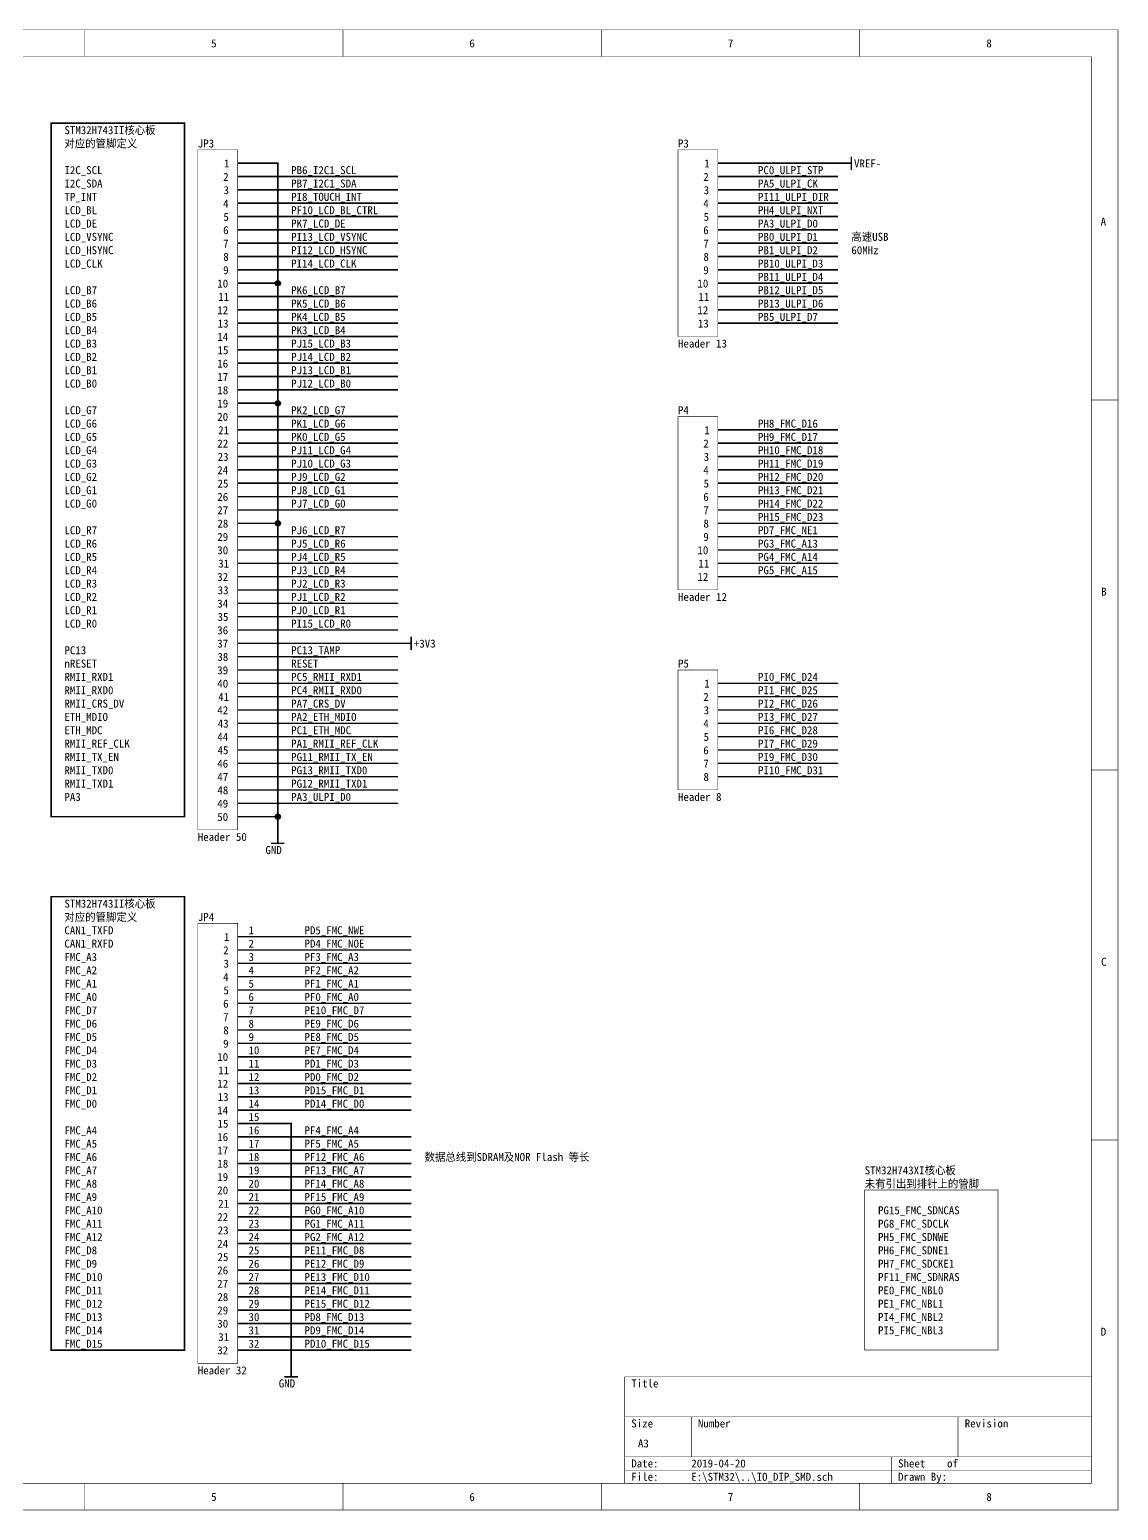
# Model space of a CAD drawing. Header units: millimetres. Extents: x 0 to 15.5, y 0 to 11.1.
# Drawn here: x 7.34 to 15.5, y 0 to 11.1 of the extents above; entities that cross this region are included whole.
import ezdxf

# ---------------------------------------------------------------- set-up
doc = ezdxf.new("R2010")
doc.units = ezdxf.units.MM
doc.header["$MEASUREMENT"] = 0
doc.layers.add('Sheet', color=255, linetype='Continuous')

msp = doc.modelspace()

# ---------------------------------------------------------------- linework, layer by layer
at = {"layer": 'Sheet'}
for points, const_width in [([(0, 11.1), (15.499, 11.1), (15.499, 0.001), (0, 0.001), (0, 11.1)], 0.0039), ([(7.75, 10.9), (7.75, 11.1)], 0.0039), ([(9.688, 10.9), (9.688, 11.1)], 0.0039), ([(11.625, 10.9), (11.625, 11.1)], 0.0039), ([(13.562, 10.9), (13.562, 11.1)], 0.0039), ([(0.2, 10.9), (15.299, 10.9), (15.299, 0.201), (0.2, 0.201), (0.2, 10.9)], 0.0039), ([(7.5, 5.2), (7.5, 10.4), (8.5, 10.4), (8.5, 5.2), (7.5, 5.2)], 0.0118), ([(8.6, 10.2), (8.899, 10.2), (8.899, 5.101), (8.6, 5.101), (8.6, 10.2)], 0.0039), ([(8.9, 10.1), (9.1, 10.1)], 0.0118), ([(9.1, 10.1), (9.2, 10.1), (9.2, 5.1)], 0.0118), ([(12.2, 10.2), (12.499, 10.2), (12.499, 8.801), (12.2, 8.801), (12.2, 10.2)], 0.0039), ([(12.5, 10.1), (12.7, 10.1)], 0.0118), ([(13.4, 10.1), (12.7, 10.1)], 0.0118), ([(13.4, 10.1), (13.5, 10.1)], 0.0118), ([(13.5, 10.15), (13.5, 10.05)], 0.0118), ([(8.9, 10), (9.1, 10)], 0.0118), ([(10.1, 10), (9.1, 10)], 0.0118), ([(12.5, 10), (12.7, 10)], 0.0118), ([(13.4, 10), (12.7, 10)], 0.0118), ([(8.9, 9.9), (9.1, 9.9)], 0.0118), ([(10.1, 9.9), (9.1, 9.9)], 0.0118), ([(12.5, 9.9), (12.7, 9.9)], 0.0118), ([(13.4, 9.9), (12.7, 9.9)], 0.0118), ([(8.9, 9.8), (9.1, 9.8)], 0.0118), ([(10.1, 9.8), (9.1, 9.8)], 0.0118), ([(12.5, 9.8), (12.7, 9.8)], 0.0118), ([(13.4, 9.8), (12.7, 9.8)], 0.0118), ([(8.9, 9.7), (9.1, 9.7)], 0.0118), ([(10.1, 9.7), (9.1, 9.7)], 0.0118), ([(12.5, 9.7), (12.7, 9.7)], 0.0118), ([(13.4, 9.7), (12.7, 9.7)], 0.0118), ([(8.9, 9.6), (9.1, 9.6)], 0.0118), ([(10.1, 9.6), (9.1, 9.6)], 0.0118), ([(12.5, 9.6), (12.7, 9.6)], 0.0118), ([(13.4, 9.6), (12.7, 9.6)], 0.0118), ([(8.9, 9.5), (9.1, 9.5)], 0.0118), ([(10.1, 9.5), (9.1, 9.5)], 0.0118), ([(12.5, 9.5), (12.7, 9.5)], 0.0118), ([(13.4, 9.5), (12.7, 9.5)], 0.0118), ([(8.9, 9.4), (9.1, 9.4)], 0.0118), ([(10.1, 9.4), (9.1, 9.4)], 0.0118), ([(12.5, 9.4), (12.7, 9.4)], 0.0118), ([(13.4, 9.4), (12.7, 9.4)], 0.0118), ([(8.9, 9.3), (9.1, 9.3)], 0.0118), ([(10.1, 9.3), (9.1, 9.3)], 0.0118), ([(12.5, 9.3), (12.7, 9.3)], 0.0118), ([(13.4, 9.3), (12.7, 9.3)], 0.0118), ([(8.9, 9.2), (9.1, 9.2)], 0.0118), ([(8.9, 9.1), (9.1, 9.1)], 0.0118), ([(9.1, 9.2), (9.2, 9.2)], 0.0118), ([(10.1, 9.1), (9.1, 9.1)], 0.0118), ([(12.5, 9.2), (12.7, 9.2)], 0.0118), ([(12.5, 9.1), (12.7, 9.1)], 0.0118), ([(13.4, 9.2), (12.7, 9.2)], 0.0118), ([(13.4, 9.1), (12.7, 9.1)], 0.0118), ([(8.9, 9), (9.1, 9)], 0.0118), ([(10.1, 9), (9.1, 9)], 0.0118), ([(12.5, 9), (12.7, 9)], 0.0118), ([(13.4, 9), (12.7, 9)], 0.0118), ([(8.9, 8.9), (9.1, 8.9)], 0.0118), ([(10.1, 8.9), (9.1, 8.9)], 0.0118), ([(12.5, 8.9), (12.7, 8.9)], 0.0118), ([(13.4, 8.9), (12.7, 8.9)], 0.0118), ([(8.9, 8.8), (9.1, 8.8)], 0.0118), ([(10.1, 8.8), (9.1, 8.8)], 0.0118), ([(8.9, 8.7), (9.1, 8.7)], 0.0118), ([(10.1, 8.7), (9.1, 8.7)], 0.0118), ([(8.9, 8.6), (9.1, 8.6)], 0.0118), ([(10.1, 8.6), (9.1, 8.6)], 0.0118), ([(8.9, 8.5), (9.1, 8.5)], 0.0118), ([(10.1, 8.5), (9.1, 8.5)], 0.0118), ([(8.9, 8.4), (9.1, 8.4)], 0.0118), ([(10.1, 8.4), (9.1, 8.4)], 0.0118), ([(8.9, 8.3), (9.1, 8.3)], 0.0118), ([(9.1, 8.3), (9.2, 8.3)], 0.0118), ([(15.3, 8.325), (15.5, 8.325)], 0.0039), ([(8.9, 8.2), (9.1, 8.2)], 0.0118), ([(8.9, 8.1), (9.1, 8.1)], 0.0118), ([(10.1, 8.2), (9.1, 8.2)], 0.0118), ([(10.1, 8.1), (9.1, 8.1)], 0.0118), ([(12.2, 8.2), (12.499, 8.2), (12.499, 6.901), (12.2, 6.901), (12.2, 8.2)], 0.0039), ([(12.5, 8.1), (12.7, 8.1)], 0.0118), ([(13.4, 8.1), (12.7, 8.1)], 0.0118), ([(8.9, 8), (9.1, 8)], 0.0118), ([(10.1, 8), (9.1, 8)], 0.0118), ([(12.5, 8), (12.7, 8)], 0.0118), ([(13.4, 8), (12.7, 8)], 0.0118), ([(8.9, 7.9), (9.1, 7.9)], 0.0118), ([(10.1, 7.9), (9.1, 7.9)], 0.0118), ([(12.5, 7.9), (12.7, 7.9)], 0.0118), ([(13.4, 7.9), (12.7, 7.9)], 0.0118), ([(8.9, 7.8), (9.1, 7.8)], 0.0118), ([(10.1, 7.8), (9.1, 7.8)], 0.0118), ([(12.5, 7.8), (12.7, 7.8)], 0.0118), ([(13.4, 7.8), (12.7, 7.8)], 0.0118), ([(8.9, 7.7), (9.1, 7.7)], 0.0118), ([(10.1, 7.7), (9.1, 7.7)], 0.0118), ([(12.5, 7.7), (12.7, 7.7)], 0.0118), ([(13.4, 7.7), (12.7, 7.7)], 0.0118), ([(8.9, 7.6), (9.1, 7.6)], 0.0118), ([(10.1, 7.6), (9.1, 7.6)], 0.0118), ([(12.5, 7.6), (12.7, 7.6)], 0.0118), ([(13.4, 7.6), (12.7, 7.6)], 0.0118), ([(8.9, 7.5), (9.1, 7.5)], 0.0118), ([(10.1, 7.5), (9.1, 7.5)], 0.0118), ([(12.5, 7.5), (12.7, 7.5)], 0.0118), ([(13.4, 7.5), (12.7, 7.5)], 0.0118), ([(8.9, 7.4), (9.1, 7.4)], 0.0118), ([(9.1, 7.4), (9.2, 7.4)], 0.0118), ([(12.5, 7.4), (12.7, 7.4)], 0.0118), ([(13.4, 7.4), (12.7, 7.4)], 0.0118), ([(8.9, 7.3), (9.1, 7.3)], 0.0118), ([(10.1, 7.3), (9.1, 7.3)], 0.0118), ([(12.5, 7.3), (12.7, 7.3)], 0.0118), ([(13.4, 7.3), (12.7, 7.3)], 0.0118), ([(8.9, 7.2), (9.1, 7.2)], 0.0118), ([(10.1, 7.2), (9.1, 7.2)], 0.0118), ([(12.5, 7.2), (12.7, 7.2)], 0.0118), ([(13.4, 7.2), (12.7, 7.2)], 0.0118), ([(8.9, 7.1), (9.1, 7.1)], 0.0118), ([(8.9, 7), (9.1, 7)], 0.0118), ([(10.1, 7.1), (9.1, 7.1)], 0.0118), ([(10.1, 7), (9.1, 7)], 0.0118), ([(12.5, 7.1), (12.7, 7.1)], 0.0118), ([(12.5, 7), (12.7, 7)], 0.0118), ([(13.4, 7.1), (12.7, 7.1)], 0.0118), ([(13.4, 7), (12.7, 7)], 0.0118), ([(8.9, 6.9), (9.1, 6.9)], 0.0118), ([(10.1, 6.9), (9.1, 6.9)], 0.0118), ([(8.9, 6.8), (9.1, 6.8)], 0.0118), ([(10.1, 6.8), (9.1, 6.8)], 0.0118), ([(8.9, 6.7), (9.1, 6.7)], 0.0118), ([(10.1, 6.7), (9.1, 6.7)], 0.0118), ([(8.9, 6.6), (9.1, 6.6)], 0.0118), ([(10.1, 6.6), (9.1, 6.6)], 0.0118), ([(10.2, 6.55), (10.2, 6.45)], 0.0118), ([(8.9, 6.5), (9.1, 6.5)], 0.0118), ([(10.1, 6.5), (9.1, 6.5)], 0.0118), ([(10.1, 6.5), (10.2, 6.5)], 0.0118), ([(8.9, 6.4), (9.1, 6.4)], 0.0118), ([(10.1, 6.4), (9.1, 6.4)], 0.0118), ([(9.36, 6.398), (9.3, 6.398)], 0.0118), ([(9.41, 6.398), (9.358, 6.398)], 0.0118), ([(9.455, 6.398), (9.412, 6.398)], 0.0118), ([(9.512, 6.398), (9.46, 6.398)], 0.0118), ([(9.565, 6.398), (9.513, 6.398)], 0.0118), ([(8.9, 6.3), (9.1, 6.3)], 0.0118), ([(10.1, 6.3), (9.1, 6.3)], 0.0118), ([(12.2, 6.3), (12.499, 6.3), (12.499, 5.401), (12.2, 5.401), (12.2, 6.3)], 0.0039), ([(8.9, 6.2), (9.1, 6.2)], 0.0118), ([(10.1, 6.2), (9.1, 6.2)], 0.0118), ([(12.5, 6.2), (12.7, 6.2)], 0.0118), ([(13.4, 6.2), (12.7, 6.2)], 0.0118), ([(8.9, 6.1), (9.1, 6.1)], 0.0118), ([(8.9, 6), (9.1, 6)], 0.0118), ([(10.1, 6.1), (9.1, 6.1)], 0.0118), ([(10.1, 6), (9.1, 6)], 0.0118), ([(12.5, 6.1), (12.7, 6.1)], 0.0118), ([(12.5, 6), (12.7, 6)], 0.0118), ([(13.4, 6.1), (12.7, 6.1)], 0.0118), ([(13.4, 6), (12.7, 6)], 0.0118), ([(8.9, 5.9), (9.1, 5.9)], 0.0118), ([(10.1, 5.9), (9.1, 5.9)], 0.0118), ([(12.5, 5.9), (12.7, 5.9)], 0.0118), ([(13.4, 5.9), (12.7, 5.9)], 0.0118), ([(8.9, 5.8), (9.1, 5.8)], 0.0118), ([(10.1, 5.8), (9.1, 5.8)], 0.0118), ([(12.5, 5.8), (12.7, 5.8)], 0.0118), ([(13.4, 5.8), (12.7, 5.8)], 0.0118), ([(8.9, 5.7), (9.1, 5.7)], 0.0118), ([(10.1, 5.7), (9.1, 5.7)], 0.0118), ([(12.5, 5.7), (12.7, 5.7)], 0.0118), ([(13.4, 5.7), (12.7, 5.7)], 0.0118), ([(8.9, 5.6), (9.1, 5.6)], 0.0118), ([(10.1, 5.6), (9.1, 5.6)], 0.0118), ([(12.5, 5.6), (12.7, 5.6)], 0.0118), ([(13.4, 5.6), (12.7, 5.6)], 0.0118), ([(8.9, 5.5), (9.1, 5.5)], 0.0118), ([(10.1, 5.5), (9.1, 5.5)], 0.0118), ([(12.5, 5.5), (12.7, 5.5)], 0.0118), ([(13.4, 5.5), (12.7, 5.5)], 0.0118), ([(15.3, 5.55), (15.5, 5.55)], 0.0039), ([(8.9, 5.4), (9.1, 5.4)], 0.0118), ([(10.1, 5.4), (9.1, 5.4)], 0.0118), ([(8.9, 5.3), (9.1, 5.3)], 0.0118), ([(10.1, 5.3), (9.1, 5.3)], 0.0118), ([(8.9, 5.2), (9.1, 5.2)], 0.0118), ([(9.1, 5.2), (9.2, 5.2)], 0.0118), ([(9.15, 5), (9.25, 5)], 0.0118), ([(9.2, 5.1), (9.2, 5)], 0.0118), ([(7.5, 1.2), (7.5, 4.6), (8.5, 4.6), (8.5, 1.2), (7.5, 1.2)], 0.0118), ([(8.6, 4.4), (8.899, 4.4), (8.899, 1.101), (8.6, 1.101), (8.6, 4.4)], 0.0039), ([(8.9, 4.3), (9.2, 4.3)], 0.0118), ([(10.2, 4.3), (9.2, 4.3)], 0.0118), ([(8.9, 4.2), (9.2, 4.2)], 0.0118), ([(10.2, 4.2), (9.2, 4.2)], 0.0118), ([(8.9, 4.1), (9.2, 4.1)], 0.0118), ([(8.9, 4), (9.2, 4)], 0.0118), ([(10.2, 4.1), (9.2, 4.1)], 0.0118), ([(10.2, 4), (9.2, 4)], 0.0118), ([(8.9, 3.9), (9.2, 3.9)], 0.0118), ([(10.2, 3.9), (9.2, 3.9)], 0.0118), ([(8.9, 3.8), (9.2, 3.8)], 0.0118), ([(10.2, 3.8), (9.2, 3.8)], 0.0118), ([(8.9, 3.7), (9.2, 3.7)], 0.0118), ([(10.2, 3.7), (9.2, 3.7)], 0.0118), ([(8.9, 3.6), (9.2, 3.6)], 0.0118), ([(10.2, 3.6), (9.2, 3.6)], 0.0118), ([(8.9, 3.5), (9.2, 3.5)], 0.0118), ([(10.2, 3.5), (9.2, 3.5)], 0.0118), ([(8.9, 3.4), (9.2, 3.4)], 0.0118), ([(10.2, 3.4), (9.2, 3.4)], 0.0118), ([(8.9, 3.3), (9.2, 3.3)], 0.0118), ([(10.2, 3.3), (9.2, 3.3)], 0.0118), ([(8.9, 3.2), (9.2, 3.2)], 0.0118), ([(10.2, 3.2), (9.2, 3.2)], 0.0118), ([(8.9, 3.1), (9.2, 3.1)], 0.0118), ([(8.9, 3), (9.2, 3)], 0.0118), ([(10.2, 3.1), (9.2, 3.1)], 0.0118), ([(10.2, 3), (9.2, 3)], 0.0118), ([(8.9, 2.9), (9.2, 2.9)], 0.0118), ([(9.2, 2.9), (9.3, 2.9), (9.3, 1.1)], 0.0118), ([(8.9, 2.8), (9.2, 2.8)], 0.0118), ([(10.2, 2.8), (9.2, 2.8)], 0.0118), ([(15.3, 2.775), (15.5, 2.775)], 0.0039), ([(8.9, 2.7), (9.2, 2.7)], 0.0118), ([(10.2, 2.7), (9.2, 2.7)], 0.0118), ([(8.9, 2.6), (9.2, 2.6)], 0.0118), ([(10.2, 2.6), (9.2, 2.6)], 0.0118), ([(8.9, 2.5), (9.2, 2.5)], 0.0118), ([(10.2, 2.5), (9.2, 2.5)], 0.0118), ([(8.9, 2.4), (9.2, 2.4)], 0.0118), ([(10.2, 2.4), (9.2, 2.4)], 0.0118), ([(13.6, 2.4), (14.599, 2.4), (14.599, 1.201), (13.6, 1.201), (13.6, 2.4)], 0.0039), ([(8.9, 2.3), (9.2, 2.3)], 0.0118), ([(10.2, 2.3), (9.2, 2.3)], 0.0118), ([(8.9, 2.2), (9.2, 2.2)], 0.0118), ([(10.2, 2.2), (9.2, 2.2)], 0.0118), ([(8.9, 2.1), (9.2, 2.1)], 0.0118), ([(8.9, 2), (9.2, 2)], 0.0118), ([(10.2, 2.1), (9.2, 2.1)], 0.0118), ([(10.2, 2), (9.2, 2)], 0.0118), ([(8.9, 1.9), (9.2, 1.9)], 0.0118), ([(10.2, 1.9), (9.2, 1.9)], 0.0118), ([(8.9, 1.8), (9.2, 1.8)], 0.0118), ([(10.2, 1.8), (9.2, 1.8)], 0.0118), ([(8.9, 1.7), (9.2, 1.7)], 0.0118), ([(10.2, 1.7), (9.2, 1.7)], 0.0118), ([(8.9, 1.6), (9.2, 1.6)], 0.0118), ([(10.2, 1.6), (9.2, 1.6)], 0.0118), ([(8.9, 1.5), (9.2, 1.5)], 0.0118), ([(10.2, 1.5), (9.2, 1.5)], 0.0118), ([(8.9, 1.4), (9.2, 1.4)], 0.0118), ([(10.2, 1.4), (9.2, 1.4)], 0.0118), ([(8.9, 1.3), (9.2, 1.3)], 0.0118), ([(10.2, 1.3), (9.2, 1.3)], 0.0118), ([(8.9, 1.2), (9.2, 1.2)], 0.0118), ([(10.2, 1.2), (9.2, 1.2)], 0.0118), ([(9.25, 1), (9.35, 1)], 0.0118), ([(9.3, 1.1), (9.3, 1)], 0.0118), ([(11.8, 1), (15.3, 1)], 0.0039), ([(11.8, 0.2), (11.8, 1)], 0.0039), ([(11.8, 0.7), (15.3, 0.7)], 0.0039), ([(12.3, 0.4), (12.3, 0.7)], 0.0039), ([(14.3, 0.4), (14.3, 0.7)], 0.0039), ([(11.8, 0.4), (15.3, 0.4)], 0.0039), ([(13.8, 0.2), (13.8, 0.4)], 0.0039), ([(11.8, 0.3), (15.3, 0.3)], 0.0039), ([(7.75, 0.2), (7.75, 0)], 0.0039), ([(9.688, 0.2), (9.688, 0)], 0.0039), ([(11.625, 0.2), (11.625, 0)], 0.0039), ([(13.562, 0.2), (13.562, 0)], 0.0039)]:
    msp.add_lwpolyline(points, dxfattribs=dict(at, const_width=const_width))
at = {"layer": 'Sheet', "const_width": 0.02}
for points in [[(9.19, 9.2, 1), (9.21, 9.2, 1)], [(9.19, 8.3, 1), (9.21, 8.3, 1)], [(9.19, 7.4, 1), (9.21, 7.4, 1)], [(9.19, 5.2, 1), (9.21, 5.2, 1)]]:
    msp.add_lwpolyline(points, format="xyb", close=True, dxfattribs=at)
at = {"layer": 'Sheet'}
msp.add_circle((9.2, 7.4), 0.0196, dxfattribs=at)
msp.add_circle((9.2, 7.4), 0.0196, dxfattribs=at)
for centre, major_axis, ratio in [((9.2, 9.2), (0.0196, 0), 0.998678), ((9.2, 9.2), (0.0196, 0), 0.998678), ((9.2, 8.3), (0, 0.0196), 0.99999), ((9.2, 8.3), (0, 0.0196), 0.99999), ((9.2, 5.2), (0, 0.0196), 0.99999), ((9.2, 5.2), (0, 0.0196), 0.99999)]:
    msp.add_ellipse(centre, major_axis=major_axis, ratio=ratio, dxfattribs=at)

# ---------------------------------------------------------------- texts
for s, p in [('5', (8.7, 10.969)), ('6', (10.636, 10.969)), ('7', (12.574, 10.969)), ('8', (14.512, 10.969)), ('STM32H743II核心板', (7.6, 10.318)), ('对应的管脚定义', (7.6, 10.218)), ('JP3', (8.6, 10.218)), ('P3', (12.2, 10.218)), ('1', (8.797, 10.068)), ('1', (12.397, 10.068)), ('VREF-', (13.52, 10.068)), ('I2C_SCL', (7.6, 10.018)), ('2', (8.79, 9.968)), ('PB6_I2C1_SCL', (9.3, 10.018)), ('2', (12.39, 9.968)), ('PC0_ULPI_STP', (12.8, 10.018)), ('I2C_SDA', (7.6, 9.918)), ('3', (8.793, 9.868)), ('PB7_I2C1_SDA', (9.3, 9.918)), ('3', (12.393, 9.868)), ('PA5_ULPI_CK', (12.8, 9.918)), ('TP_INT', (7.6, 9.818)), ('LCD_BL', (7.6, 9.718)), ('4', (8.79, 9.768)), ('PI8_TOUCH_INT', (9.3, 9.818)), ('PF10_LCD_BL_CTRL', (9.3, 9.718)), ('4', (12.39, 9.768)), ('PI11_ULPI_DIR', (12.8, 9.818)), ('PH4_ULPI_NXT', (12.8, 9.718)), ('LCD_DE', (7.6, 9.618)), ('5', (8.792, 9.668)), ('PK7_LCD_DE', (9.3, 9.618)), ('5', (12.392, 9.668)), ('PA3_ULPI_D0', (12.8, 9.618)), ('A', (15.369, 9.633)), ('LCD_VSYNC', (7.6, 9.518)), ('6', (8.79, 9.568)), ('PI13_LCD_VSYNC', (9.3, 9.518)), ('6', (12.39, 9.568)), ('PB0_ULPI_D1', (12.8, 9.518)), ('高速USB', (13.5, 9.518)), ('LCD_HSYNC', (7.6, 9.418)), ('7', (8.79, 9.468)), ('PI12_LCD_HSYNC', (9.3, 9.418)), ('7', (12.39, 9.468)), ('PB1_ULPI_D2', (12.8, 9.418)), ('60MHz', (13.5, 9.418)), ('LCD_CLK', (7.6, 9.318)), ('9', (8.79, 9.268)), ('8', (8.791, 9.368)), ('PI14_LCD_CLK', (9.3, 9.318)), ('9', (12.39, 9.268)), ('8', (12.391, 9.368)), ('PB10_ULPI_D3', (12.8, 9.318)), ('10', (8.746, 9.168)), ('10', (12.346, 9.168)), ('PB11_ULPI_D4', (12.8, 9.218)), ('LCD_B7', (7.6, 9.118)), ('11', (8.753, 9.068)), ('PK6_LCD_B7', (9.3, 9.118)), ('11', (12.353, 9.068)), ('PB12_ULPI_D5', (12.8, 9.118)), ('LCD_B6', (7.6, 9.018)), ('12', (8.746, 8.968)), ('PK5_LCD_B6', (9.3, 9.018)), ('12', (12.346, 8.968)), ('PB13_ULPI_D6', (12.8, 9.018)), ('LCD_B5', (7.6, 8.918)), ('13', (8.749, 8.868)), ('PK4_LCD_B5', (9.3, 8.918)), ('13', (12.349, 8.868)), ('PB5_ULPI_D7', (12.8, 8.918)), ('LCD_B4', (7.6, 8.818)), ('LCD_B3', (7.6, 8.718)), ('14', (8.746, 8.768)), ('PK3_LCD_B4', (9.3, 8.818)), ('PJ15_LCD_B3', (9.3, 8.718)), ('Header 13', (12.2, 8.718)), ('LCD_B2', (7.6, 8.618)), ('15', (8.748, 8.668)), ('PJ14_LCD_B2', (9.3, 8.618)), ('LCD_B1', (7.6, 8.518)), ('16', (8.746, 8.568)), ('PJ13_LCD_B1', (9.3, 8.518)), ('LCD_B0', (7.6, 8.418)), ('17', (8.746, 8.468)), ('PJ12_LCD_B0', (9.3, 8.418)), ('18', (8.747, 8.368)), ('LCD_G7', (7.6, 8.218)), ('20', (8.746, 8.168)), ('19', (8.746, 8.268)), ('PK2_LCD_G7', (9.3, 8.218)), ('P4', (12.2, 8.218)), ('LCD_G6', (7.6, 8.118)), ('21', (8.753, 8.068)), ('PK1_LCD_G6', (9.3, 8.118)), ('1', (12.397, 8.068)), ('PH8_FMC_D16', (12.8, 8.118)), ('LCD_G5', (7.6, 8.018)), ('22', (8.746, 7.968)), ('PK0_LCD_G5', (9.3, 8.018)), ('2', (12.39, 7.968)), ('PH9_FMC_D17', (12.8, 8.018)), ('LCD_G4', (7.6, 7.918)), ('23', (8.749, 7.868)), ('PJ11_LCD_G4', (9.3, 7.918)), ('3', (12.393, 7.868)), ('PH10_FMC_D18', (12.8, 7.918)), ('LCD_G3', (7.6, 7.818)), ('LCD_G2', (7.6, 7.718)), ('24', (8.746, 7.768)), ('PJ10_LCD_G3', (9.3, 7.818)), ('PJ9_LCD_G2', (9.3, 7.718)), ('4', (12.39, 7.768)), ('PH11_FMC_D19', (12.8, 7.818)), ('PH12_FMC_D20', (12.8, 7.718)), ('LCD_G1', (7.6, 7.618)), ('25', (8.748, 7.668)), ('PJ8_LCD_G1', (9.3, 7.618)), ('5', (12.392, 7.668)), ('PH13_FMC_D21', (12.8, 7.618)), ('LCD_G0', (7.6, 7.518)), ('26', (8.746, 7.568)), ('PJ7_LCD_G0', (9.3, 7.518)), ('6', (12.39, 7.568)), ('PH14_FMC_D22', (12.8, 7.518)), ('27', (8.746, 7.468)), ('7', (12.39, 7.468)), ('PH15_FMC_D23', (12.8, 7.418)), ('LCD_R7', (7.6, 7.318)), ('28', (8.747, 7.368)), ('PJ6_LCD_R7', (9.3, 7.318)), ('8', (12.391, 7.368)), ('PD7_FMC_NE1', (12.8, 7.318)), ('LCD_R6', (7.6, 7.218)), ('30', (8.746, 7.168)), ('29', (8.746, 7.268)), ('PJ5_LCD_R6', (9.3, 7.218)), ('10', (12.346, 7.168)), ('9', (12.39, 7.268)), ('PG3_FMC_A13', (12.8, 7.218)), ('LCD_R5', (7.6, 7.118)), ('31', (8.753, 7.068)), ('PJ4_LCD_R5', (9.3, 7.118)), ('11', (12.353, 7.068)), ('PG4_FMC_A14', (12.8, 7.118)), ('LCD_R4', (7.6, 7.018)), ('32', (8.746, 6.968)), ('PJ3_LCD_R4', (9.3, 7.018)), ('12', (12.346, 6.968)), ('PG5_FMC_A15', (12.8, 7.018)), ('LCD_R3', (7.6, 6.918)), ('33', (8.749, 6.868)), ('PJ2_LCD_R3', (9.3, 6.918)), ('B', (15.373, 6.857)), ('LCD_R2', (7.6, 6.818)), ('LCD_R1', (7.6, 6.718)), ('34', (8.746, 6.768)), ('PJ1_LCD_R2', (9.3, 6.818)), ('PJ0_LCD_R1', (9.3, 6.718)), ('Header 12', (12.2, 6.818)), ('LCD_R0', (7.6, 6.618)), ('35', (8.748, 6.668)), ('PI15_LCD_R0', (9.3, 6.618)), ('36', (8.746, 6.568)), ('PC13', (7.6, 6.418)), ('37', (8.746, 6.468)), ('PC13_TAMP', (9.3, 6.418)), ('+3V3', (10.22, 6.468)), ('nRESET', (7.6, 6.318)), ('38', (8.747, 6.368)), ('RESET', (9.3, 6.318)), ('P5', (12.2, 6.318)), ('RMII_RXD1', (7.6, 6.218)), ('39', (8.746, 6.268)), ('40', (8.746, 6.168)), ('PC5_RMII_RXD1', (9.3, 6.218)), ('1', (12.397, 6.168)), ('PI0_FMC_D24', (12.8, 6.218)), ('RMII_RXD0', (7.6, 6.118)), ('41', (8.753, 6.068)), ('PC4_RMII_RXD0', (9.3, 6.118)), ('2', (12.39, 6.068)), ('PI1_FMC_D25', (12.8, 6.118)), ('RMII_CRS_DV', (7.6, 6.018)), ('42', (8.746, 5.968)), ('PA7_CRS_DV', (9.3, 6.018)), ('3', (12.393, 5.968)), ('PI2_FMC_D26', (12.8, 6.018)), ('ETH_MDIO', (7.6, 5.918)), ('43', (8.749, 5.868)), ('PA2_ETH_MDIO', (9.3, 5.918)), ('4', (12.39, 5.868)), ('PI3_FMC_D27', (12.8, 5.918)), ('RMII_REF_CLK', (7.6, 5.718)), ('ETH_MDC', (7.6, 5.818)), ('44', (8.746, 5.768)), ('PC1_ETH_MDC', (9.3, 5.818)), ('PA1_RMII_REF_CLK', (9.3, 5.718)), ('5', (12.392, 5.768)), ('PI6_FMC_D28', (12.8, 5.818)), ('PI7_FMC_D29', (12.8, 5.718)), ('RMII_TX_EN', (7.6, 5.618)), ('45', (8.748, 5.668)), ('PG11_RMII_TX_EN', (9.3, 5.618)), ('6', (12.39, 5.668)), ('PI9_FMC_D30', (12.8, 5.618)), ('RMII_TXD0', (7.6, 5.518)), ('46', (8.746, 5.568)), ('PG13_RMII_TXD0', (9.3, 5.518)), ('7', (12.39, 5.568)), ('PI10_FMC_D31', (12.8, 5.518)), ('RMII_TXD1', (7.6, 5.418)), ('47', (8.746, 5.468)), ('PG12_RMII_TXD1', (9.3, 5.418)), ('8', (12.391, 5.468)), ('PA3', (7.6, 5.318)), ('48', (8.747, 5.368)), ('PA3_ULPI_D0', (9.3, 5.318)), ('Header 8', (12.2, 5.318)), ('49', (8.746, 5.268)), ('50', (8.746, 5.168)), ('Header 50', (8.6, 5.018)), ('GND', (9.107, 4.92)), ('STM32H743II核心板', (7.6, 4.518)), ('对应的管脚定义', (7.6, 4.418)), ('JP4', (8.6, 4.418)), ('CAN1_TXFD', (7.6, 4.318)), ('1', (8.98, 4.318)), ('PD5_FMC_NWE', (9.4, 4.318)), ('CAN1_RXFD', (7.6, 4.218)), ('2', (8.79, 4.168)), ('1', (8.797, 4.268)), ('2', (8.98, 4.218)), ('PD4_FMC_NOE', (9.4, 4.218)), ('FMC_A3', (7.6, 4.118)), ('3', (8.793, 4.068)), ('3', (8.98, 4.118)), ('PF3_FMC_A3', (9.4, 4.118)), ('C', (15.372, 4.082)), ('FMC_A2', (7.6, 4.018)), ('4', (8.79, 3.968)), ('4', (8.98, 4.018)), ('PF2_FMC_A2', (9.4, 4.018)), ('FMC_A1', (7.6, 3.918)), ('5', (8.792, 3.868)), ('5', (8.98, 3.918)), ('PF1_FMC_A1', (9.4, 3.918)), ('FMC_A0', (7.6, 3.818)), ('FMC_D7', (7.6, 3.718)), ('6', (8.79, 3.768)), ('6', (8.98, 3.818)), ('7', (8.98, 3.718)), ('PF0_FMC_A0', (9.4, 3.818)), ('PE10_FMC_D7', (9.4, 3.718)), ('FMC_D6', (7.6, 3.618)), ('7', (8.79, 3.668)), ('8', (8.98, 3.618)), ('PE9_FMC_D6', (9.4, 3.618)), ('FMC_D5', (7.6, 3.518)), ('8', (8.791, 3.568)), ('9', (8.98, 3.518)), ('PE8_FMC_D5', (9.4, 3.518)), ('FMC_D4', (7.6, 3.418)), ('9', (8.79, 3.468)), ('10', (8.98, 3.418)), ('PE7_FMC_D4', (9.4, 3.418)), ('FMC_D3', (7.6, 3.318)), ('10', (8.746, 3.368)), ('11', (8.98, 3.318)), ('PD1_FMC_D3', (9.4, 3.318)), ('FMC_D2', (7.6, 3.218)), ('12', (8.746, 3.168)), ('11', (8.753, 3.268)), ('12', (8.98, 3.218)), ('PD0_FMC_D2', (9.4, 3.218)), ('FMC_D1', (7.6, 3.118)), ('13', (8.749, 3.068)), ('13', (8.98, 3.118)), ('PD15_FMC_D1', (9.4, 3.118)), ('FMC_D0', (7.6, 3.018)), ('14', (8.746, 2.968)), ('14', (8.98, 3.018)), ('PD14_FMC_D0', (9.4, 3.018)), ('15', (8.748, 2.868)), ('15', (8.98, 2.918)), ('FMC_A4', (7.6, 2.818)), ('FMC_A5', (7.6, 2.718)), ('16', (8.746, 2.768)), ('16', (8.98, 2.818)), ('17', (8.98, 2.718)), ('PF4_FMC_A4', (9.4, 2.818)), ('PF5_FMC_A5', (9.4, 2.718)), ('FMC_A6', (7.6, 2.618)), ('17', (8.746, 2.668)), ('18', (8.98, 2.618)), ('PF12_FMC_A6', (9.4, 2.618)), ('数据总线到SDRAM及NOR Flash 等长', (10.3, 2.618)), ('FMC_A7', (7.6, 2.518)), ('18', (8.747, 2.568)), ('19', (8.98, 2.518)), ('PF13_FMC_A7', (9.4, 2.518)), ('STM32H743XI核心板', (13.6, 2.518)), ('FMC_A8', (7.6, 2.418)), ('19', (8.746, 2.468)), ('20', (8.98, 2.418)), ('PF14_FMC_A8', (9.4, 2.418)), ('未有引出到排针上的管脚', (13.6, 2.418)), ('FMC_A9', (7.6, 2.318)), ('20', (8.746, 2.368)), ('21', (8.98, 2.318)), ('PF15_FMC_A9', (9.4, 2.318)), ('FMC_A10', (7.6, 2.218)), ('22', (8.746, 2.168)), ('21', (8.753, 2.268)), ('22', (8.98, 2.218)), ('PG0_FMC_A10', (9.4, 2.218)), ('PG15_FMC_SDNCAS', (13.7, 2.218)), ('FMC_A11', (7.6, 2.118)), ('23', (8.749, 2.068)), ('23', (8.98, 2.118)), ('PG1_FMC_A11', (9.4, 2.118)), ('PG8_FMC_SDCLK', (13.7, 2.118)), ('FMC_A12', (7.6, 2.018)), ('24', (8.746, 1.968)), ('24', (8.98, 2.018)), ('PG2_FMC_A12', (9.4, 2.018)), ('PH5_FMC_SDNWE', (13.7, 2.018)), ('FMC_D8', (7.6, 1.918)), ('25', (8.748, 1.868)), ('25', (8.98, 1.918)), ('PE11_FMC_D8', (9.4, 1.918)), ('PH6_FMC_SDNE1', (13.7, 1.918)), ('FMC_D9', (7.6, 1.818)), ('FMC_D10', (7.6, 1.718)), ('26', (8.746, 1.768)), ('26', (8.98, 1.818)), ('27', (8.98, 1.718)), ('PE12_FMC_D9', (9.4, 1.818)), ('PE13_FMC_D10', (9.4, 1.718)), ('PH7_FMC_SDCKE1', (13.7, 1.818)), ('PF11_FMC_SDNRAS', (13.7, 1.718)), ('FMC_D11', (7.6, 1.618)), ('27', (8.746, 1.668)), ('28', (8.98, 1.618)), ('PE14_FMC_D11', (9.4, 1.618)), ('PE0_FMC_NBL0', (13.7, 1.618)), ('FMC_D12', (7.6, 1.518)), ('28', (8.747, 1.568)), ('29', (8.98, 1.518)), ('PE15_FMC_D12', (9.4, 1.518)), ('PE1_FMC_NBL1', (13.7, 1.518)), ('FMC_D13', (7.6, 1.418)), ('29', (8.746, 1.468)), ('30', (8.98, 1.418)), ('PD8_FMC_D13', (9.4, 1.418)), ('PI4_FMC_NBL2', (13.7, 1.418)), ('FMC_D14', (7.6, 1.318)), ('30', (8.746, 1.368)), ('31', (8.98, 1.318)), ('PD9_FMC_D14', (9.4, 1.318)), ('PI5_FMC_NBL3', (13.7, 1.318)), ('D', (15.37, 1.308)), ('FMC_D15', (7.6, 1.218)), ('32', (8.746, 1.168)), ('31', (8.753, 1.268)), ('32', (8.98, 1.218)), ('PD10_FMC_D15', (9.4, 1.218)), ('Header 32', (8.6, 1.018)), ('GND', (9.207, 0.92)), ('Title', (11.85, 0.92)), ('Size', (11.85, 0.62)), ('Number', (12.35, 0.62)), ('Revision', (14.35, 0.62)), ('A3', (11.9, 0.47)), ('Date:', (11.85, 0.32)), ('2019-04-20', (12.3, 0.32)), ('Sheet    of', (13.85, 0.32)), ('File:', (11.85, 0.22)), ('E:\\STM32\\..\\IO_DIP_SMD.sch', (12.3, 0.22)), ('Drawn By:', (13.85, 0.22)), ('5', (8.7, 0.069)), ('6', (10.636, 0.069)), ('7', (12.574, 0.069)), ('8', (14.512, 0.069))]:
    msp.add_text(s, height=0.06, dxfattribs=at).set_placement(p)

doc.saveas('drawing.dxf')
